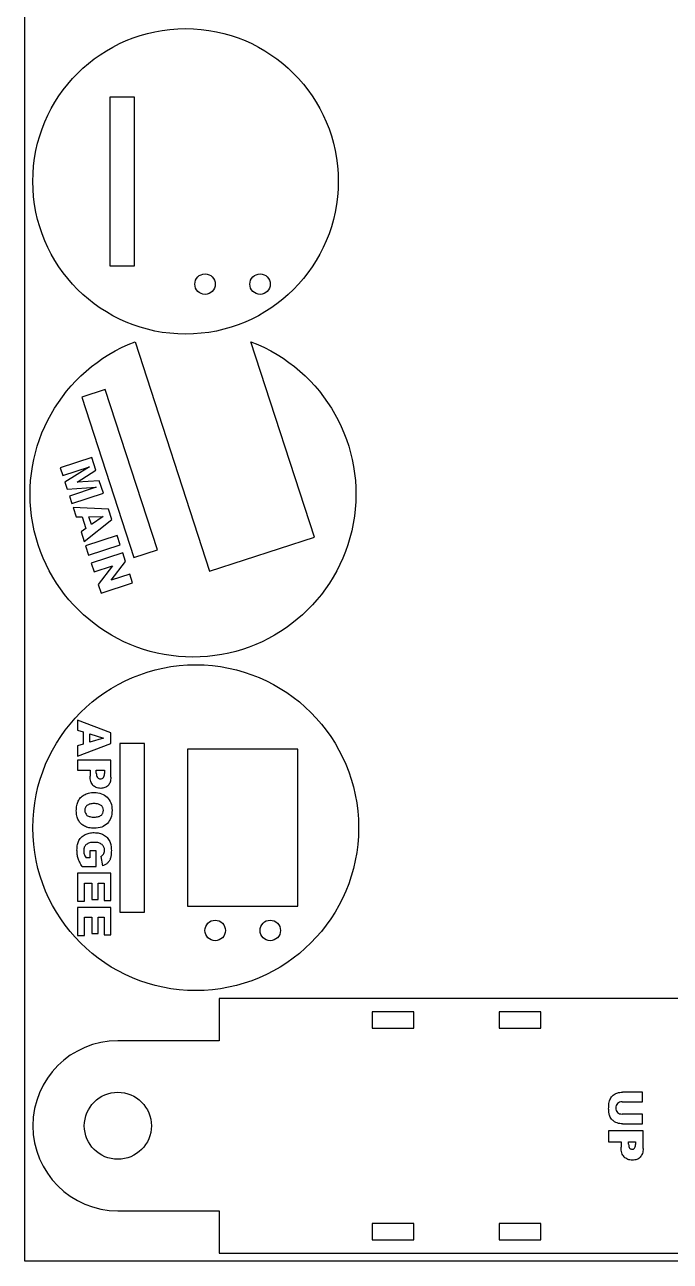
# Model space of a CAD drawing. Header units: millimetres. Extents: x 0 to 305, y -600 to 0.
# Drawn here: x 0 to 76.2, y -600 to -454 of the extents above; entities that cross this region are included whole.
import ezdxf

# ---------------------------------------------------------------- set-up
doc = ezdxf.new("R2010")
doc.units = ezdxf.units.MM
for name, color, linetype in [('BOARDS', 7, 'CONTINUOUS'), ('CUTOUTS D 3.0', 5, 'CONTINUOUS'), ('HOLES DIAM 2.5 D 3.0', 5, 'CONTINUOUS'), ('HOLES DIAM 8.0 D 3.0', 5, 'CONTINUOUS'), ('INSETS D 0.5', 3, 'CONTINUOUS'), ('PERIMETER D 3.0', 5, 'CONTINUOUS')]:
    doc.layers.add(name, color=color, linetype=linetype)

msp = doc.modelspace()

# ---------------------------------------------------------------- linework, layer by layer
at = {"layer": 'BOARDS'}
msp.add_lwpolyline([(0, 0), (305, 0), (305, -600), (0, -600)], close=True, dxfattribs=at)
at = {"layer": 'CUTOUTS D 3.0'}
for points in [[(10.04, -462.51), (10.04, -482.43), (12.96, -482.43), (12.96, -462.51)], [(9.51, -497.04), (6.74, -497.94), (12.89, -516.89), (15.67, -515.98)], [(11.24, -538.84), (11.24, -558.76), (14.16, -558.76), (14.16, -538.84)], [(41.04, -570.54), (41.04, -572.46), (45.96, -572.46), (45.96, -570.54)], [(60.96, -572.46), (60.96, -570.54), (56.04, -570.54), (56.04, -572.46)], [(41.04, -597.46), (45.96, -597.46), (45.96, -595.54), (41.04, -595.54)], [(60.96, -597.46), (60.96, -595.54), (56.04, -595.54), (56.04, -597.46)]]:
    msp.add_lwpolyline(points, close=True, dxfattribs=at)
at = {"layer": 'HOLES DIAM 2.5 D 3.0'}
for centre in [(21.3, -484.61), (27.8, -484.61), (22.5, -560.93), (29, -560.93)]:
    msp.add_circle(centre, 1.21, dxfattribs=at)
at = {"layer": 'HOLES DIAM 8.0 D 3.0'}
msp.add_circle((11, -584), 3.96, dxfattribs=at)
at = {"layer": 'INSETS D 0.5'}
for p, q in [((6.24, -540.83), (6.24, -541.99)), ((10.16, -540.83), (6.24, -540.83)), ((10.16, -542.85), (10.16, -540.83)), ((6.24, -541.99), (7.72, -541.99)), ((7.72, -541.99), (7.72, -542.71)), ((8.45, -541.99), (9.43, -541.99)), ((8.45, -542.34), (8.45, -541.99)), ((9.43, -541.99), (9.43, -542.39)), ((7.69, -551.54), (7.69, -552.37)), ((8.44, -551.54), (7.69, -551.54)), ((8.44, -553.37), (8.44, -551.54)), ((6.8, -553.37), (8.44, -553.37)), ((7.69, -552.37), (7.25, -552.37)), ((8.97, -552.19), (9.17, -553.3)), ((70.56, -581.17), (72.96, -581.17)), ((72.96, -580.02), (70.62, -580.02)), ((72.96, -581.17), (72.96, -580.02)), ((72.96, -582.62), (70.56, -582.62)), ((72.96, -583.77), (72.96, -582.62)), ((70.62, -583.77), (72.96, -583.77)), ((73.04, -584.59), (68.96, -584.59)), ((68.96, -584.59), (68.96, -585.91)), ((73.04, -586.68), (73.04, -584.59)), ((68.96, -585.91), (70.44, -585.91)), ((70.44, -585.91), (70.44, -586.54)), ((71.33, -586.17), (71.33, -585.91)), ((71.33, -585.91), (72.15, -585.91)), ((72.15, -585.91), (72.15, -586.22))]:
    msp.add_line(p, q, dxfattribs=at)
for points in [[(4.75, -508.01), (5.01, -508.82), (8.44, -508.6), (5.28, -509.63), (5.56, -510.52), (9.29, -509.31), (8.81, -507.83), (6.18, -508), (8.41, -506.58), (7.93, -505.1), (4.2, -506.31), (4.49, -507.2), (7.65, -506.17)], [(9.9, -511.17), (5.71, -510.98), (6.08, -512.1), (6.77, -512.08), (7.22, -513.47), (6.65, -513.86), (7.02, -515.01), (10.3, -512.4)], [(7.89, -513), (7.59, -512.07), (9.28, -512.03)], [(11.28, -515.41), (10.92, -514.31), (7.19, -515.52), (7.55, -516.63)], [(9.01, -521.11), (12.74, -519.9), (12.4, -518.87), (10.21, -519.58), (11.92, -517.38), (11.58, -516.34), (7.85, -517.55), (8.19, -518.58), (10.36, -517.88), (8.67, -520.06)], [(6.9, -537.48), (6.9, -538.94), (6.24, -539.14), (6.24, -540.35), (10.16, -538.87), (10.16, -537.58), (6.24, -536.11), (6.24, -537.28)], [(7.69, -538.71), (7.69, -537.72), (9.3, -538.21)], [(32.26, -558.06), (32.26, -539.54), (19.24, -539.54), (19.24, -558.06)], [(7.07, -557.47), (7.07, -555.34), (7.93, -555.34), (7.93, -557.26), (8.67, -557.26), (8.67, -555.34), (9.39, -555.34), (9.39, -557.41), (10.16, -557.41), (10.16, -554.18), (6.24, -554.18), (6.24, -557.47)], [(6.24, -561.51), (7.07, -561.51), (7.07, -559.38), (7.93, -559.38), (7.93, -561.3), (8.67, -561.3), (8.67, -559.38), (9.39, -559.38), (9.39, -561.45), (10.16, -561.45), (10.16, -558.22), (6.24, -558.22)]]:
    msp.add_lwpolyline(points, close=True, dxfattribs=at)
for points, knots in [([(8.06, -543.8), (7.96, -543.65), (7.86, -543.5), (7.81, -543.35), (7.74, -543.15), (7.73, -542.93), (7.72, -542.71)], [0.0005877, 0.0005877, 0.0005877, 0.0005877, 0.0526423, 0.0526423, 0.0526423, 0.1183163, 0.1183163, 0.1183163, 0.1183163]), ([(8.45, -542.34), (8.45, -542.34), (8.45, -542.34), (8.45, -542.34), (8.46, -542.44), (8.46, -542.55), (8.49, -542.65), (8.51, -542.73), (8.55, -542.79), (8.58, -542.86), (8.58, -542.86), (8.59, -542.86), (8.59, -542.86)], [-0.00001326, -0.00001326, -0.00001326, -0.00001326, 0, 0, 0, 0.03058083, 0.03058083, 0.03058083, 0.05244432, 0.05244432, 0.05244432, 0.05304692, 0.05304692, 0.05304692, 0.05304692]), ([(8.59, -542.86), (8.59, -542.87), (8.59, -542.87), (8.59, -542.87), (8.64, -542.91), (8.68, -542.96), (8.74, -542.98), (8.81, -543.01), (8.87, -543.02), (8.93, -543.02), (8.93, -543.02), (8.94, -543.02), (8.94, -543.02)], [-0.00059295, -0.00059295, -0.00059295, -0.00059295, 0, 0, 0, 0.01783176, 0.01783176, 0.01783176, 0.03583158, 0.03583158, 0.03583158, 0.03617938, 0.03617938, 0.03617938, 0.03617938]), ([(8.94, -543.02), (8.94, -543.02), (8.94, -543.02), (8.94, -543.02), (9, -543.02), (9.06, -543.01), (9.13, -542.99), (9.19, -542.97), (9.23, -542.93), (9.28, -542.89), (9.28, -542.89), (9.28, -542.89), (9.29, -542.89)], [-0.0003501, -0.0003501, -0.0003501, -0.0003501, 0, 0, 0, 0.01767502, 0.01767502, 0.01767502, 0.03498725, 0.03498725, 0.03498725, 0.03563471, 0.03563471, 0.03563471, 0.03563471]), ([(9.29, -542.89), (9.29, -542.88), (9.29, -542.88), (9.29, -542.88), (9.33, -542.82), (9.37, -542.76), (9.39, -542.69), (9.43, -542.59), (9.43, -542.49), (9.43, -542.39), (9.43, -542.39), (9.43, -542.39), (9.43, -542.39)], [-0.00065097, -0.00065097, -0.00065097, -0.00065097, 0, 0, 0, 0.02057283, 0.02057283, 0.02057283, 0.04988316, 0.04988316, 0.04988316, 0.04989122, 0.04989122, 0.04989122, 0.04989122]), ([(10.16, -542.85), (10.15, -543.05), (10.15, -543.25), (10.08, -543.42), (10.03, -543.56), (9.94, -543.69), (9.85, -543.83)], [0.0000666, 0.0000666, 0.0000666, 0.0000666, 0.0592373, 0.0592373, 0.0592373, 0.1068553, 0.1068553, 0.1068553, 0.1068553]), ([(7.01, -544.92), (7.01, -544.92), (7.01, -544.92), (7.01, -544.92), (7.18, -544.84), (7.36, -544.76), (7.54, -544.71), (7.76, -544.65), (7.98, -544.65), (8.2, -544.64), (8.2, -544.64), (8.2, -544.64), (8.2, -544.64)], [-0.0003094, -0.0003094, -0.0003094, -0.0003094, 0, 0, 0, 0.0564442, 0.0564442, 0.0564442, 0.1210689, 0.1210689, 0.1210689, 0.1212471, 0.1212471, 0.1212471, 0.1212471]), ([(8.97, -544.15), (8.79, -544.14), (8.6, -544.12), (8.45, -544.06), (8.31, -544), (8.18, -543.9), (8.06, -543.8)], [0.0002242, 0.0002242, 0.0002242, 0.0002242, 0.0547194, 0.0547194, 0.0547194, 0.1031733, 0.1031733, 0.1031733, 0.1031733]), ([(8.2, -544.64), (8.2, -544.64), (8.2, -544.64), (8.2, -544.64), (8.5, -544.65), (8.81, -544.67), (9.08, -544.78), (9.32, -544.87), (9.54, -545.03), (9.75, -545.19), (9.75, -545.19), (9.75, -545.19), (9.75, -545.2)], [-0.0001755, -0.0001755, -0.0001755, -0.0001755, 0, 0, 0, 0.0881696, 0.0881696, 0.0881696, 0.165334, 0.165334, 0.165334, 0.1658692, 0.1658692, 0.1658692, 0.1658692]), ([(9.85, -543.83), (9.73, -543.92), (9.61, -544.01), (9.48, -544.07), (9.33, -544.13), (9.15, -544.14), (8.97, -544.15)], [0.0005931, 0.0005931, 0.0005931, 0.0005931, 0.04609011, 0.04609011, 0.04609011, 0.09871335, 0.09871335, 0.09871335, 0.09871335]), ([(6.09, -546.79), (6.09, -546.79), (6.09, -546.79), (6.09, -546.79), (6.1, -546.58), (6.1, -546.37), (6.15, -546.17), (6.18, -545.99), (6.25, -545.82), (6.31, -545.66), (6.31, -545.66), (6.31, -545.66), (6.31, -545.66)], [-0.000123, -0.000123, -0.000123, -0.000123, 0, 0, 0, 0.0620694, 0.0620694, 0.0620694, 0.1147802, 0.1147802, 0.1147802, 0.1151245, 0.1151245, 0.1151245, 0.1151245]), ([(6.31, -545.66), (6.31, -545.65), (6.31, -545.65), (6.31, -545.65), (6.4, -545.51), (6.48, -545.37), (6.6, -545.24), (6.72, -545.12), (6.86, -545.02), (7.01, -544.92), (7.01, -544.92), (7.01, -544.92), (7.01, -544.92)], [-0.0003421, -0.0003421, -0.0003421, -0.0003421, 0, 0, 0, 0.048847, 0.048847, 0.048847, 0.1002179, 0.1002179, 0.1002179, 0.1005261, 0.1005261, 0.1005261, 0.1005261]), ([(8.19, -545.95), (8.01, -545.96), (7.84, -545.96), (7.68, -546.01), (7.57, -546.04), (7.46, -546.11), (7.35, -546.17)], [0.00005118, 0.00005118, 0.00005118, 0.00005118, 0.05234975, 0.05234975, 0.05234975, 0.09059444, 0.09059444, 0.09059444, 0.09059444]), ([(9.04, -546.17), (8.93, -546.11), (8.82, -546.05), (8.7, -546.01), (8.55, -545.96), (8.37, -545.96), (8.19, -545.95)], [0.00059577, 0.00059577, 0.00059577, 0.00059577, 0.03902024, 0.03902024, 0.03902024, 0.09172939, 0.09172939, 0.09172939, 0.09172939]), ([(9.75, -545.2), (9.75, -545.2), (9.75, -545.2), (9.75, -545.2), (9.91, -545.41), (10.07, -545.62), (10.17, -545.86), (10.28, -546.14), (10.29, -546.44), (10.31, -546.74), (10.31, -546.74), (10.31, -546.74), (10.31, -546.74)], [-0.0005352, -0.0005352, -0.0005352, -0.0005352, 0, 0, 0, 0.0770487, 0.0770487, 0.0770487, 0.164814, 0.164814, 0.164814, 0.1650133, 0.1650133, 0.1650133, 0.1650133]), ([(6.35, -547.92), (6.35, -547.92), (6.35, -547.92), (6.34, -547.92), (6.27, -547.76), (6.2, -547.59), (6.16, -547.41), (6.11, -547.21), (6.1, -547), (6.09, -546.79), (6.09, -546.79), (6.09, -546.79), (6.09, -546.79)], [-0.0003228, -0.0003228, -0.0003228, -0.0003228, 0, 0, 0, 0.0534869, 0.0534869, 0.0534869, 0.1148895, 0.1148895, 0.1148895, 0.1150122, 0.1150122, 0.1150122, 0.1150122]), ([(7.35, -546.17), (7.27, -546.25), (7.2, -546.33), (7.16, -546.42), (7.12, -546.52), (7.11, -546.63), (7.1, -546.75)], [0.00059946, 0.00059946, 0.00059946, 0.00059946, 0.03316511, 0.03316511, 0.03316511, 0.06818774, 0.06818774, 0.06818774, 0.06818774]), ([(7.1, -546.75), (7.11, -546.87), (7.11, -546.99), (7.16, -547.09), (7.2, -547.18), (7.27, -547.26), (7.34, -547.34)], [0.0002888, 0.0002888, 0.0002888, 0.0002888, 0.03592354, 0.03592354, 0.03592354, 0.06797956, 0.06797956, 0.06797956, 0.06797956]), ([(7.34, -547.34), (7.46, -547.4), (7.57, -547.46), (7.69, -547.49), (7.86, -547.55), (8.05, -547.55), (8.25, -547.55)], [0.00068409, 0.00068409, 0.00068409, 0.00068409, 0.03974892, 0.03974892, 0.03974892, 0.09683165, 0.09683165, 0.09683165, 0.09683165]), ([(8.25, -547.55), (8.41, -547.54), (8.58, -547.54), (8.72, -547.49), (8.83, -547.46), (8.94, -547.39), (9.05, -547.33)], [0.00008739, 0.00008739, 0.00008739, 0.00008739, 0.04920527, 0.04920527, 0.04920527, 0.08636868, 0.08636868, 0.08636868, 0.08636868]), ([(9.29, -546.74), (9.28, -546.63), (9.27, -546.51), (9.23, -546.42), (9.19, -546.33), (9.12, -546.25), (9.04, -546.17)], [0.00031432, 0.00031432, 0.00031432, 0.00031432, 0.03434059, 0.03434059, 0.03434059, 0.06672779, 0.06672779, 0.06672779, 0.06672779]), ([(9.05, -547.33), (9.12, -547.24), (9.19, -547.16), (9.23, -547.07), (9.27, -546.98), (9.28, -546.86), (9.29, -546.74)], [0.000581, 0.000581, 0.000581, 0.000581, 0.03320243, 0.03320243, 0.03320243, 0.06844882, 0.06844882, 0.06844882, 0.06844882]), ([(10.31, -546.74), (10.31, -546.74), (10.31, -546.75), (10.31, -546.75), (10.29, -547.05), (10.28, -547.36), (10.17, -547.64), (10.08, -547.88), (9.92, -548.1), (9.76, -548.31), (9.76, -548.31), (9.76, -548.31), (9.76, -548.31)], [-0.0001993, -0.0001993, -0.0001993, -0.0001993, 0, 0, 0, 0.0894143, 0.0894143, 0.0894143, 0.1662593, 0.1662593, 0.1662593, 0.1668105, 0.1668105, 0.1668105, 0.1668105]), ([(7.06, -548.62), (7.06, -548.62), (7.06, -548.62), (7.06, -548.62), (6.92, -548.53), (6.77, -548.44), (6.65, -548.33), (6.53, -548.21), (6.44, -548.07), (6.35, -547.93), (6.35, -547.93), (6.35, -547.93), (6.35, -547.92)], [-0.00033133, -0.00033133, -0.00033133, -0.00033133, 0, 0, 0, 0.04924361, 0.04924361, 0.04924361, 0.098699, 0.098699, 0.098699, 0.09902054, 0.09902054, 0.09902054, 0.09902054]), ([(8.23, -548.86), (8.23, -548.86), (8.23, -548.86), (8.23, -548.86), (8.01, -548.86), (7.8, -548.85), (7.58, -548.8), (7.4, -548.76), (7.23, -548.69), (7.06, -548.62), (7.06, -548.62), (7.06, -548.62), (7.06, -548.62)], [-0.0001616, -0.0001616, -0.0001616, -0.0001616, 0, 0, 0, 0.0640853, 0.0640853, 0.0640853, 0.1182529, 0.1182529, 0.1182529, 0.118586, 0.118586, 0.118586, 0.118586]), ([(9.76, -548.31), (9.76, -548.31), (9.76, -548.31), (9.76, -548.31), (9.55, -548.47), (9.34, -548.63), (9.1, -548.73), (8.83, -548.83), (8.53, -548.85), (8.23, -548.86), (8.23, -548.86), (8.23, -548.86), (8.23, -548.86)], [-0.0005507, -0.0005507, -0.0005507, -0.0005507, 0, 0, 0, 0.0760512, 0.0760512, 0.0760512, 0.162953, 0.162953, 0.162953, 0.163112, 0.163112, 0.163112, 0.163112]), ([(6.17, -551.44), (6.18, -551.22), (6.18, -551.01), (6.23, -550.8), (6.27, -550.63), (6.34, -550.47), (6.41, -550.3)], [0.0000986, 0.0000986, 0.0000986, 0.0000986, 0.0649161, 0.0649161, 0.0649161, 0.1191519, 0.1191519, 0.1191519, 0.1191519]), ([(6.41, -550.3), (6.5, -550.16), (6.59, -550.02), (6.7, -549.91), (6.82, -549.8), (6.97, -549.71), (7.12, -549.62)], [0.0003563, 0.0003563, 0.0003563, 0.0003563, 0.0500006, 0.0500006, 0.0500006, 0.1012632, 0.1012632, 0.1012632, 0.1012632]), ([(7.12, -549.62), (7.28, -549.55), (7.45, -549.48), (7.62, -549.44), (7.81, -549.39), (8, -549.38), (8.2, -549.38)], [0.0002742, 0.0002742, 0.0002742, 0.0002742, 0.0547936, 0.0547936, 0.0547936, 0.1136061, 0.1136061, 0.1136061, 0.1136061]), ([(8.2, -549.38), (8.41, -549.39), (8.61, -549.39), (8.8, -549.44), (8.98, -549.49), (9.15, -549.56), (9.32, -549.64)], [0.0001741, 0.0001741, 0.0001741, 0.0001741, 0.0615923, 0.0615923, 0.0615923, 0.117728, 0.117728, 0.117728, 0.117728]), ([(9.32, -549.64), (9.47, -549.74), (9.62, -549.84), (9.74, -549.97), (9.86, -550.09), (9.95, -550.25), (10.04, -550.41)], [0.0003175, 0.0003175, 0.0003175, 0.0003175, 0.0540625, 0.0540625, 0.0540625, 0.1090213, 0.1090213, 0.1090213, 0.1090213]), ([(10.04, -550.41), (10.09, -550.57), (10.15, -550.73), (10.18, -550.88), (10.22, -551.08), (10.22, -551.28), (10.23, -551.49)], [0.0003449, 0.0003449, 0.0003449, 0.0003449, 0.0498453, 0.0498453, 0.0498453, 0.1117202, 0.1117202, 0.1117202, 0.1117202]), ([(6.3, -552.43), (6.27, -552.28), (6.23, -552.12), (6.21, -551.97), (6.18, -551.8), (6.18, -551.62), (6.17, -551.44)], [0.0002444, 0.0002444, 0.0002444, 0.0002444, 0.0471781, 0.0471781, 0.0471781, 0.1011067, 0.1011067, 0.1011067, 0.1011067]), ([(7.26, -550.79), (7.26, -550.79), (7.26, -550.79), (7.26, -550.79), (7.17, -550.89), (7.09, -550.98), (7.04, -551.1), (6.99, -551.22), (6.98, -551.36), (6.97, -551.5), (6.97, -551.5), (6.97, -551.5), (6.97, -551.5)], [-0.00062995, -0.00062995, -0.00062995, -0.00062995, 0, 0, 0, 0.03591701, 0.03591701, 0.03591701, 0.07538238, 0.07538238, 0.07538238, 0.07558267, 0.07558267, 0.07558267, 0.07558267]), ([(6.97, -551.5), (6.97, -551.5), (6.97, -551.5), (6.97, -551.5), (6.97, -551.57), (6.97, -551.64), (6.98, -551.71), (6.99, -551.78), (7.01, -551.84), (7.03, -551.91), (7.03, -551.91), (7.03, -551.91), (7.03, -551.91)], [-0.0002058, -0.0002058, -0.0002058, -0.0002058, 0, 0, 0, 0.02031465, 0.02031465, 0.02031465, 0.04013695, 0.04013695, 0.04013695, 0.04031585, 0.04031585, 0.04031585, 0.04031585]), ([(7.03, -551.91), (7.03, -551.91), (7.03, -551.91), (7.03, -551.91), (7.06, -551.98), (7.08, -552.05), (7.11, -552.11), (7.15, -552.2), (7.19, -552.27), (7.24, -552.35), (7.24, -552.35), (7.25, -552.36), (7.25, -552.37)], [-0.00017925, -0.00017925, -0.00017925, -0.00017925, 0, 0, 0, 0.02176167, 0.02176167, 0.02176167, 0.04779503, 0.04779503, 0.04779503, 0.05009715, 0.05009715, 0.05009715, 0.05009715]), ([(8.21, -550.53), (8.21, -550.53), (8.21, -550.53), (8.21, -550.53), (8.02, -550.54), (7.83, -550.54), (7.64, -550.6), (7.51, -550.64), (7.39, -550.71), (7.27, -550.78), (7.26, -550.79), (7.26, -550.79), (7.26, -550.79)], [-0.0000624, -0.0000624, -0.0000624, -0.0000624, 0, 0, 0, 0.05599545, 0.05599545, 0.05599545, 0.09737695, 0.09737695, 0.09737695, 0.09801474, 0.09801474, 0.09801474, 0.09801474]), ([(9.13, -550.78), (9.13, -550.78), (9.13, -550.78), (9.13, -550.78), (9.01, -550.71), (8.89, -550.64), (8.75, -550.6), (8.58, -550.54), (8.4, -550.54), (8.21, -550.53), (8.21, -550.53), (8.21, -550.53), (8.21, -550.53)], [-0.00057653, -0.00057653, -0.00057653, -0.00057653, 0, 0, 0, 0.04070999, 0.04070999, 0.04070999, 0.0939524, 0.0939524, 0.0939524, 0.09401483, 0.09401483, 0.09401483, 0.09401483]), ([(8.97, -552.19), (9.03, -552.16), (9.09, -552.14), (9.15, -552.1), (9.21, -552.05), (9.25, -551.99), (9.3, -551.94), (9.3, -551.94), (9.3, -551.94), (9.3, -551.94)], [0.00319343, 0.00319343, 0.00319343, 0.00319343, 0.02231495, 0.02231495, 0.02231495, 0.04332249, 0.04332249, 0.04332249, 0.04372203, 0.04372203, 0.04372203, 0.04372203]), ([(9.43, -551.46), (9.43, -551.46), (9.43, -551.46), (9.43, -551.46), (9.42, -551.33), (9.41, -551.2), (9.36, -551.08), (9.3, -550.97), (9.22, -550.88), (9.14, -550.79), (9.14, -550.79), (9.13, -550.79), (9.13, -550.78)], [-0.00024068, -0.00024068, -0.00024068, -0.00024068, 0, 0, 0, 0.03720401, 0.03720401, 0.03720401, 0.07253141, 0.07253141, 0.07253141, 0.07309991, 0.07309991, 0.07309991, 0.07309991]), ([(9.3, -551.94), (9.3, -551.93), (9.3, -551.93), (9.3, -551.93), (9.34, -551.87), (9.38, -551.8), (9.4, -551.72), (9.42, -551.64), (9.43, -551.55), (9.43, -551.47), (9.43, -551.47), (9.43, -551.46), (9.43, -551.46)], [-0.00040105, -0.00040105, -0.00040105, -0.00040105, 0, 0, 0, 0.02195207, 0.02195207, 0.02195207, 0.04699617, 0.04699617, 0.04699617, 0.04724079, 0.04724079, 0.04724079, 0.04724079]), ([(10.23, -551.49), (10.23, -551.69), (10.23, -551.88), (10.2, -552.07), (10.18, -552.2), (10.14, -552.33), (10.11, -552.47)], [0.00004757, 0.00004757, 0.00004757, 0.00004757, 0.05802448, 0.05802448, 0.05802448, 0.09991625, 0.09991625, 0.09991625, 0.09991625]), ([(6.8, -553.37), (6.69, -553.21), (6.58, -553.05), (6.5, -552.88), (6.42, -552.73), (6.36, -552.58), (6.3, -552.43)], [0.0021425, 0.0021425, 0.0021425, 0.0021425, 0.06047, 0.06047, 0.06047, 0.1095595, 0.1095595, 0.1095595, 0.1095595]), ([(9.75, -553), (9.66, -553.07), (9.57, -553.13), (9.47, -553.18), (9.38, -553.23), (9.27, -553.27), (9.17, -553.3)], [0.0002794, 0.0002794, 0.0002794, 0.0002794, 0.03434722, 0.03434722, 0.03434722, 0.06769207, 0.06769207, 0.06769207, 0.06769207]), ([(10.11, -552.47), (10.07, -552.57), (10.02, -552.67), (9.96, -552.76), (9.9, -552.85), (9.83, -552.92), (9.75, -553)], [0.00031226, 0.00031226, 0.00031226, 0.00031226, 0.03375545, 0.03375545, 0.03375545, 0.06634976, 0.06634976, 0.06634976, 0.06634976]), ([(69.01, -581.36), (69.03, -581.26), (69.04, -581.15), (69.07, -581.05), (69.1, -580.97), (69.13, -580.88), (69.17, -580.8)], [0.00006926, 0.00006926, 0.00006926, 0.00006926, 0.03226695, 0.03226695, 0.03226695, 0.05993768, 0.05993768, 0.05993768, 0.05993768]), ([(69.17, -580.8), (69.22, -580.72), (69.26, -580.65), (69.31, -580.58), (69.37, -580.51), (69.44, -580.45), (69.51, -580.39)], [0.00025177, 0.00025177, 0.00025177, 0.00025177, 0.02662281, 0.02662281, 0.02662281, 0.05478245, 0.05478245, 0.05478245, 0.05478245]), ([(69.51, -580.39), (69.58, -580.33), (69.65, -580.27), (69.73, -580.23), (69.8, -580.19), (69.87, -580.16), (69.95, -580.13)], [0.00014552, 0.00014552, 0.00014552, 0.00014552, 0.0278876, 0.0278876, 0.0278876, 0.05319668, 0.05319668, 0.05319668, 0.05319668]), ([(69.95, -580.13), (70.07, -580.1), (70.19, -580.07), (70.31, -580.05), (70.41, -580.03), (70.51, -580.03), (70.62, -580.02)], [0.00017196, 0.00017196, 0.00017196, 0.00017196, 0.03700384, 0.03700384, 0.03700384, 0.06864746, 0.06864746, 0.06864746, 0.06864746]), ([(70.56, -581.17), (70.56, -581.17), (70.56, -581.17), (70.56, -581.17), (70.46, -581.18), (70.35, -581.18), (70.25, -581.22), (70.17, -581.25), (70.1, -581.31), (70.02, -581.36), (70.02, -581.36), (70.02, -581.36), (70.02, -581.37)], [-0.00010368, -0.00010368, -0.00010368, -0.00010368, 0, 0, 0, 0.02948848, 0.02948848, 0.02948848, 0.05533972, 0.05533972, 0.05533972, 0.05586886, 0.05586886, 0.05586886, 0.05586886]), ([(68.97, -582), (68.97, -581.89), (68.98, -581.79), (68.98, -581.69), (68.99, -581.58), (69, -581.47), (69.01, -581.36)], [0.00008779, 0.00008779, 0.00008779, 0.00008779, 0.03054236, 0.03054236, 0.03054236, 0.0637998, 0.0637998, 0.0637998, 0.0637998]), ([(69.1, -582.85), (69.06, -582.72), (69.03, -582.59), (69, -582.46), (68.98, -582.31), (68.98, -582.15), (68.97, -582)], [0.00027198, 0.00027198, 0.00027198, 0.00027198, 0.04087894, 0.04087894, 0.04087894, 0.08777266, 0.08777266, 0.08777266, 0.08777266]), ([(70.02, -581.37), (70.02, -581.37), (70.02, -581.37), (70.02, -581.37), (69.96, -581.44), (69.91, -581.51), (69.87, -581.6), (69.84, -581.69), (69.83, -581.8), (69.82, -581.9), (69.82, -581.9), (69.82, -581.9), (69.82, -581.9)], [-0.0005286, -0.0005286, -0.0005286, -0.0005286, 0, 0, 0, 0.02568074, 0.02568074, 0.02568074, 0.05473074, 0.05473074, 0.05473074, 0.05494958, 0.05494958, 0.05494958, 0.05494958]), ([(69.82, -581.9), (69.82, -581.9), (69.82, -581.9), (69.82, -581.9), (69.83, -582), (69.84, -582.1), (69.87, -582.2), (69.91, -582.28), (69.96, -582.35), (70.01, -582.42), (70.02, -582.42), (70.02, -582.43), (70.02, -582.43)], [-0.00021896, -0.00021896, -0.00021896, -0.00021896, 0, 0, 0, 0.02883725, 0.02883725, 0.02883725, 0.05435168, 0.05435168, 0.05435168, 0.05488983, 0.05488983, 0.05488983, 0.05488983]), ([(70.02, -582.43), (70.02, -582.43), (70.02, -582.43), (70.02, -582.43), (70.09, -582.48), (70.17, -582.54), (70.25, -582.57), (70.35, -582.61), (70.46, -582.61), (70.56, -582.62), (70.56, -582.62), (70.56, -582.62), (70.56, -582.62)], [-0.00053839, -0.00053839, -0.00053839, -0.00053839, 0, 0, 0, 0.02579371, 0.02579371, 0.02579371, 0.05561663, 0.05561663, 0.05561663, 0.05571424, 0.05571424, 0.05571424, 0.05571424]), ([(69.42, -583.33), (69.35, -583.25), (69.28, -583.18), (69.23, -583.09), (69.18, -583.02), (69.14, -582.93), (69.1, -582.85)], [0.00018056, 0.00018056, 0.00018056, 0.00018056, 0.03142871, 0.03142871, 0.03142871, 0.05966247, 0.05966247, 0.05966247, 0.05966247]), ([(69.96, -583.66), (69.86, -583.62), (69.76, -583.58), (69.67, -583.53), (69.59, -583.47), (69.51, -583.4), (69.42, -583.33)], [0.00020054, 0.00020054, 0.00020054, 0.00020054, 0.03274949, 0.03274949, 0.03274949, 0.06531415, 0.06531415, 0.06531415, 0.06531415]), ([(70.62, -583.77), (70.5, -583.77), (70.39, -583.76), (70.28, -583.75), (70.17, -583.73), (70.07, -583.7), (69.96, -583.66)], [0.00007424, 0.00007424, 0.00007424, 0.00007424, 0.03456766, 0.03456766, 0.03456766, 0.06788811, 0.06788811, 0.06788811, 0.06788811]), ([(70.8, -587.68), (70.79, -587.68), (70.79, -587.68), (70.79, -587.68), (70.69, -587.53), (70.59, -587.38), (70.53, -587.21), (70.46, -587), (70.45, -586.77), (70.44, -586.55), (70.44, -586.55), (70.44, -586.55), (70.44, -586.54)], [-0.0005875, -0.0005875, -0.0005875, -0.0005875, 0, 0, 0, 0.0526422, 0.0526422, 0.0526422, 0.118375, 0.118375, 0.118375, 0.1184337, 0.1184337, 0.1184337, 0.1184337]), ([(71.33, -586.17), (71.34, -586.27), (71.34, -586.37), (71.36, -586.46), (71.38, -586.52), (71.42, -586.59), (71.45, -586.65)], [0, 0, 0, 0, 0.03058083, 0.03058083, 0.03058083, 0.05184098, 0.05184098, 0.05184098, 0.05184098]), ([(71.45, -586.65), (71.49, -586.69), (71.53, -586.73), (71.58, -586.74), (71.62, -586.76), (71.68, -586.77), (71.74, -586.78)], [0.00059417, 0.00059417, 0.00059417, 0.00059417, 0.0178318, 0.0178318, 0.0178318, 0.03548337, 0.03548337, 0.03548337, 0.03548337]), ([(71.74, -586.78), (71.8, -586.77), (71.85, -586.77), (71.9, -586.75), (71.94, -586.73), (71.98, -586.7), (72.03, -586.66)], [0.00035054, 0.00035054, 0.00035054, 0.00035054, 0.01767506, 0.01767506, 0.01767506, 0.03433838, 0.03433838, 0.03433838, 0.03433838]), ([(72.03, -586.66), (72.06, -586.61), (72.1, -586.55), (72.12, -586.5), (72.15, -586.42), (72.15, -586.32), (72.15, -586.22)], [0.00065199, 0.00065199, 0.00065199, 0.00065199, 0.02057283, 0.02057283, 0.02057283, 0.04988316, 0.04988316, 0.04988316, 0.04988316]), ([(73.04, -586.68), (73.04, -586.68), (73.04, -586.68), (73.04, -586.68), (73.03, -586.88), (73.03, -587.09), (72.96, -587.28), (72.9, -587.44), (72.81, -587.57), (72.71, -587.71), (72.71, -587.71), (72.71, -587.71), (72.71, -587.71)], [-0.0000666, -0.0000666, -0.0000666, -0.0000666, 0, 0, 0, 0.0592372, 0.0592372, 0.0592372, 0.1074508, 0.1074508, 0.1074508, 0.1080463, 0.1080463, 0.1080463, 0.1080463]), ([(71.77, -588.06), (71.77, -588.06), (71.77, -588.06), (71.77, -588.06), (71.58, -588.05), (71.39, -588.04), (71.22, -587.97), (71.06, -587.9), (70.93, -587.79), (70.8, -587.69), (70.8, -587.69), (70.8, -587.68), (70.8, -587.68)], [-0.0002242, -0.0002242, -0.0002242, -0.0002242, 0, 0, 0, 0.0547194, 0.0547194, 0.0547194, 0.1037572, 0.1037572, 0.1037572, 0.104341, 0.104341, 0.104341, 0.104341]), ([(72.71, -587.71), (72.71, -587.72), (72.71, -587.72), (72.71, -587.72), (72.58, -587.82), (72.46, -587.92), (72.31, -587.97), (72.14, -588.04), (71.96, -588.05), (71.77, -588.06), (71.77, -588.06), (71.77, -588.06), (71.77, -588.06)], [-0.00059293, -0.00059293, -0.00059293, -0.00059293, 0, 0, 0, 0.04609011, 0.04609011, 0.04609011, 0.09893771, 0.09893771, 0.09893771, 0.09916204, 0.09916204, 0.09916204, 0.09916204])]:
    msp.add_open_spline(points, degree=3, knots=knots, dxfattribs=at)
at = {"layer": 'PERIMETER D 3.0'}
for points in [[(34.21, -514.48), (26.72, -491.42, -5.438433), (13.03, -491.42), (21.83, -518.5)], [(131, -594.04, 1), (131, -573.96), (124.96, -573.96), (124.96, -578.96), (122.04, -578.96), (122.04, -573.96), (119.04, -573.96), (119.04, -568.96), (109.71, -568.96), (109.71, -578.46), (98.79, -578.46), (98.79, -568.96), (22.96, -568.96), (22.96, -573.96), (11, -573.96, 1), (11, -594.04), (22.96, -594.04), (22.96, -599.04), (119.04, -599.04), (119.04, -594.04)]]:
    msp.add_lwpolyline(points, format="xyb", close=True, dxfattribs=at)
for centre, radius in [((19, -472.47), 18.04), ((20.2, -548.8), 19.24)]:
    msp.add_circle(centre, radius, dxfattribs=at)

doc.saveas('drawing.dxf')
